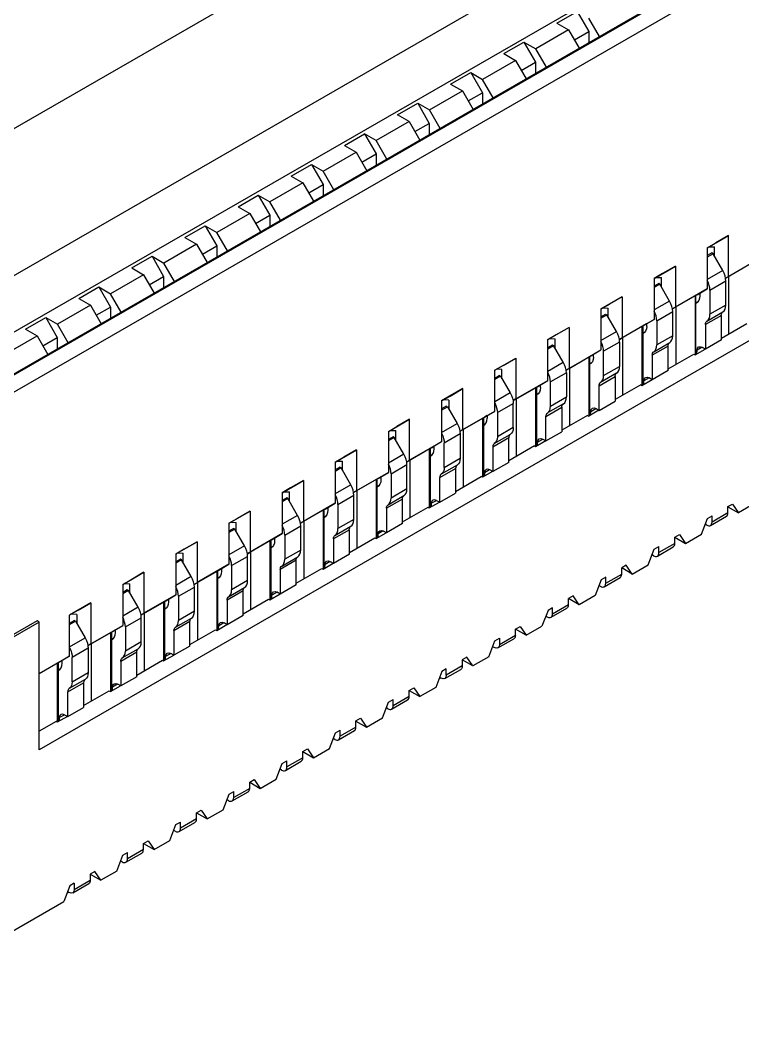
# Model space of a CAD drawing. Header units: millimetres. Extents: x 33 to 453, y 25 to 322.
# Drawn here: x 369.95 to 374.76, y 153.02 to 159.75 of the extents above; entities that cross this region are included whole.
import ezdxf

# ---------------------------------------------------------------- set-up
doc = ezdxf.new("R2010")
doc.units = ezdxf.units.MM
doc.layers.add('可见', color=7, linetype='Continuous')

msp = doc.modelspace()

# ---------------------------------------------------------------- linework, layer by layer
at = {"layer": '可见', "extrusion": (-1e-16, -0.817547, -0.575862)}
for p, q in [((407.9821, 180.9482), (363.0101, 155.0506)), ((387.2339, 168.0229), (363.8586, 154.562)), ((368.9757, 157.1327), (377.9088, 162.2769)), ((378.4018, 162.2754), (369.5347, 157.1692)), ((378.3249, 162.2382), (369.4578, 157.132)), ((369.632, 157.1131), (378.4992, 162.2193)), ((373.5253, 159.7276), (373.6597, 159.8049)), ((373.6597, 159.8049), (373.7369, 159.6712)), ((373.5253, 159.7276), (373.6031, 159.6828)), ((373.8084, 159.6374), (373.7375, 159.7601)), ((373.6031, 159.6828), (373.3839, 159.5565)), ((373.6031, 159.6828), (373.674, 159.56)), ((373.6415, 159.6163), (373.7369, 159.6712)), ((373.7369, 159.6712), (373.7369, 159.5962)), ((373.1718, 159.524), (373.3061, 159.6013)), ((373.3061, 159.6013), (373.3839, 159.5565)), ((373.3061, 159.6013), (373.3833, 159.4676)), ((378.0785, 159.5), (370.0811, 154.8946)), ((373.1718, 159.524), (373.2496, 159.4792)), ((373.4548, 159.4338), (373.3839, 159.5565)), ((373.2496, 159.4792), (373.0304, 159.3529)), ((373.2496, 159.4792), (373.3205, 159.3564)), ((373.2879, 159.4127), (373.3833, 159.4676)), ((373.3833, 159.4676), (373.3833, 159.3926)), ((372.8182, 159.3204), (372.9526, 159.3977)), ((372.9526, 159.3977), (373.0304, 159.3529)), ((372.9526, 159.3977), (373.0298, 159.264)), ((372.8182, 159.3204), (372.896, 159.2756)), ((373.1013, 159.2302), (373.0304, 159.3529)), ((372.6768, 159.1493), (372.896, 159.2756)), ((372.896, 159.2756), (372.9669, 159.1528)), ((372.9344, 159.2091), (373.0298, 159.264)), ((373.0298, 159.264), (373.0298, 159.189)), ((372.4647, 159.1168), (372.599, 159.1941)), ((372.599, 159.1941), (372.6768, 159.1493)), ((372.599, 159.1941), (372.6762, 159.0604)), ((372.5425, 159.072), (372.4647, 159.1168)), ((372.7477, 159.0266), (372.6768, 159.1493)), ((372.5425, 159.072), (372.3233, 158.9457)), ((372.5425, 159.072), (372.6133, 158.9492)), ((372.5808, 159.0055), (372.6762, 159.0604)), ((372.6762, 159.0604), (372.6762, 158.9854)), ((372.1111, 158.9132), (372.2455, 158.9905)), ((372.3233, 158.9457), (372.2455, 158.9905)), ((372.2455, 158.9905), (372.3227, 158.8568)), ((372.1111, 158.9132), (372.1889, 158.8684)), ((372.3941, 158.823), (372.3233, 158.9457)), ((371.9697, 158.7421), (372.1889, 158.8684)), ((372.1889, 158.8684), (372.2598, 158.7456)), ((372.2273, 158.8019), (372.3227, 158.8568)), ((372.3227, 158.8568), (372.3227, 158.7818)), ((371.7576, 158.7096), (371.8919, 158.7869)), ((371.8919, 158.7869), (371.9697, 158.7421)), ((371.8919, 158.7869), (371.9691, 158.6532)), ((371.7576, 158.7096), (371.8354, 158.6648)), ((372.0406, 158.6194), (371.9697, 158.7421)), ((371.8354, 158.6648), (371.6162, 158.5385)), ((371.8354, 158.6648), (371.9062, 158.542)), ((371.8737, 158.5983), (371.9691, 158.6532)), ((371.9691, 158.6532), (371.9691, 158.5782)), ((371.404, 158.506), (371.5384, 158.5833)), ((371.5384, 158.5833), (371.6162, 158.5385)), ((371.5384, 158.5833), (371.6156, 158.4496)), ((371.404, 158.506), (371.4818, 158.4612)), ((371.687, 158.4158), (371.6162, 158.5385)), ((371.4818, 158.4612), (371.2626, 158.3349)), ((371.4818, 158.4612), (371.5527, 158.3384)), ((371.5202, 158.3947), (371.6156, 158.4496)), ((371.6156, 158.4496), (371.6156, 158.3746)), ((371.0505, 158.3024), (371.1848, 158.3797)), ((371.1848, 158.3797), (371.2626, 158.3349)), ((371.1848, 158.3797), (371.262, 158.246)), ((371.0505, 158.3024), (371.1283, 158.2576)), ((371.3335, 158.2122), (371.2626, 158.3349)), ((374.5252, 158.2328), (374.6666, 158.3143)), ((374.6666, 158.3143), (374.5818, 158.265)), ((374.6666, 158.042), (374.6666, 158.3143)), ((371.1283, 158.2576), (370.909, 158.1313)), ((371.1283, 158.2576), (371.1991, 158.1348)), ((371.1666, 158.1911), (371.262, 158.246)), ((371.262, 158.246), (371.262, 158.171)), ((374.5252, 158.2325), (374.5818, 158.265)), ((374.5252, 158.2328), (374.5252, 157.9606)), ((374.5377, 158.2397), (374.5737, 158.2384)), ((374.5737, 158.1769), (374.5737, 158.2384)), ((370.6969, 158.0988), (370.8313, 158.1761)), ((370.8313, 158.1761), (370.909, 158.1313)), ((370.8313, 158.1761), (370.9085, 158.0424)), ((374.556, 158.1983), (374.5252, 158.1806)), ((374.564, 158.1937), (374.5252, 158.1714)), ((374.564, 158.1937), (374.556, 158.1983)), ((374.6283, 158.0823), (374.564, 158.1937)), ((374.8788, 158.1642), (374.6666, 158.042)), ((370.6969, 158.0988), (370.7747, 158.054)), ((370.9799, 158.0086), (370.909, 158.1313)), ((374.1717, 158.0292), (374.3131, 158.1107)), ((374.3131, 158.1107), (374.2282, 158.0614)), ((374.3131, 158.1107), (374.3131, 157.8384)), ((374.8293, 158.1342), (374.6476, 158.0296)), ((370.7747, 158.054), (370.5555, 157.9277)), ((370.7747, 158.054), (370.8456, 157.9312)), ((370.8131, 157.9875), (370.9085, 158.0424)), ((370.9085, 158.0424), (370.9085, 157.9674)), ((374.2282, 158.0614), (374.1717, 158.0289)), ((374.1717, 158.0292), (374.1717, 157.757)), ((374.1842, 158.0361), (374.2201, 158.0348)), ((374.2201, 157.9733), (374.2201, 158.0348)), ((374.6283, 158.0823), (374.5252, 158.0229)), ((374.6475, 158.0307), (374.6666, 158.042)), ((374.669, 157.66), (374.669, 158.0419)), ((370.3434, 157.8952), (370.4777, 157.9725)), ((370.4777, 157.9725), (370.5555, 157.9277)), ((370.4777, 157.9725), (370.5549, 157.8388)), ((374.2025, 157.9947), (374.1717, 157.977)), ((374.2104, 157.9901), (374.1717, 157.9678)), ((374.2104, 157.9901), (374.2025, 157.9947)), ((374.2748, 157.8787), (374.2104, 157.9901)), ((374.5252, 157.9606), (374.3131, 157.8384)), ((374.458, 157.9208), (374.5252, 157.9606)), ((374.543, 157.9515), (374.649, 158.0126)), ((374.543, 157.9515), (374.543, 157.7905)), ((374.649, 157.8516), (374.649, 158.0126)), ((370.3434, 157.8952), (370.4211, 157.8504)), ((370.6264, 157.805), (370.5555, 157.9277)), ((373.9595, 157.9071), (373.8181, 157.8256)), ((373.9595, 157.9071), (373.8747, 157.8578)), ((373.9595, 157.9071), (373.9595, 157.6348)), ((374.4757, 157.9306), (374.2941, 157.826)), ((374.444, 157.9123), (374.444, 157.521)), ((374.4498, 157.5244), (374.4498, 157.9157)), ((374.458, 157.9208), (374.4757, 157.931)), ((374.4757, 157.931), (374.4757, 157.9138)), ((370.4211, 157.8504), (370.2019, 157.7241)), ((370.4211, 157.8504), (370.492, 157.7276)), ((370.4595, 157.7839), (370.5549, 157.8388)), ((370.5549, 157.8388), (370.5549, 157.7638)), ((373.8181, 157.8253), (373.8747, 157.8578)), ((373.8181, 157.8256), (373.8181, 157.5534)), ((373.8306, 157.8325), (373.8666, 157.8312)), ((373.8666, 157.7697), (373.8666, 157.8312)), ((374.2748, 157.8787), (374.1717, 157.8193)), ((374.2939, 157.8271), (374.3131, 157.8384)), ((374.3155, 157.8383), (374.3155, 157.4564)), ((374.4499, 157.8655), (374.4594, 157.871)), ((374.4499, 157.5244), (374.4499, 157.8655)), ((374.649, 157.8516), (374.543, 157.7905)), ((369.9898, 157.6916), (370.1242, 157.7689)), ((370.1242, 157.7689), (370.2019, 157.7241)), ((370.1242, 157.7689), (370.2013, 157.6353)), ((373.8181, 157.7734), (373.8489, 157.7911)), ((373.8181, 157.7642), (373.8569, 157.7865)), ((373.8489, 157.7911), (373.8569, 157.7865)), ((373.9212, 157.6751), (373.8569, 157.7865)), ((374.1717, 157.757), (373.9595, 157.6348)), ((374.1045, 157.7172), (374.1717, 157.757)), ((374.1894, 157.7479), (374.2955, 157.809)), ((374.1894, 157.7479), (374.1894, 157.5869)), ((374.2955, 157.648), (374.2955, 157.809)), ((374.619, 157.7833), (374.5129, 157.7223)), ((374.5229, 157.745), (374.629, 157.8061)), ((374.619, 157.62), (374.619, 157.7833)), ((369.9898, 157.6916), (370.0676, 157.6468)), ((370.2728, 157.6014), (370.2019, 157.7241)), ((373.606, 157.7035), (373.4646, 157.6221)), ((373.606, 157.7035), (373.5211, 157.6542)), ((373.606, 157.7035), (373.606, 157.4312)), ((374.1222, 157.727), (373.9405, 157.6224)), ((374.0904, 157.7087), (374.0904, 157.3174)), ((374.0963, 157.7121), (374.0963, 157.3208)), ((374.1045, 157.7172), (374.1222, 157.7274)), ((374.1222, 157.7274), (374.1222, 157.7102)), ((374.5129, 157.7223), (374.5129, 157.5589)), ((374.619, 157.6312), (374.7894, 157.7293)), ((369.8484, 157.5205), (370.0676, 157.6468)), ((370.0676, 157.6468), (370.1385, 157.524)), ((370.106, 157.5803), (370.2013, 157.6353)), ((370.2013, 157.6353), (370.2013, 157.5602)), ((373.5211, 157.6542), (373.4646, 157.6217)), ((373.4646, 157.3498), (373.4646, 157.6221)), ((373.4771, 157.6289), (373.513, 157.6276)), ((373.513, 157.5661), (373.513, 157.6276)), ((373.8181, 157.6157), (373.9212, 157.6751)), ((373.9404, 157.6235), (373.9595, 157.6348)), ((373.9619, 157.6347), (373.9619, 157.2528)), ((374.0964, 157.6619), (374.1059, 157.6674)), ((374.0964, 157.3208), (374.0964, 157.6619)), ((374.2955, 157.648), (374.1894, 157.5869)), ((374.619, 157.62), (374.5129, 157.5589)), ((373.4646, 157.5698), (373.4954, 157.5875)), ((373.4646, 157.5606), (373.5033, 157.5829)), ((373.4954, 157.5875), (373.5033, 157.5829)), ((373.5677, 157.4715), (373.5033, 157.5829)), ((373.606, 157.4312), (373.8181, 157.5534)), ((373.7509, 157.5136), (373.8181, 157.5534)), ((373.9419, 157.6054), (373.8359, 157.5443)), ((373.9419, 157.6054), (373.9419, 157.4444)), ((374.2654, 157.5797), (374.1593, 157.5187)), ((374.1694, 157.5414), (374.2754, 157.6025)), ((374.2654, 157.4164), (374.2654, 157.5797)), ((374.444, 157.521), (374.5114, 157.5598)), ((374.4566, 157.5283), (374.4573, 157.5515)), ((374.4916, 157.5712), (374.4573, 157.5515)), ((374.5129, 157.5589), (374.4927, 157.5706)), ((373.111, 157.4185), (373.2524, 157.4999)), ((373.1676, 157.4506), (373.2524, 157.4999)), ((373.2524, 157.4999), (373.2524, 157.2276)), ((373.7686, 157.5234), (373.587, 157.4188)), ((373.7369, 157.5051), (373.7369, 157.1138)), ((373.7427, 157.5085), (373.7427, 157.1172)), ((373.7686, 157.5238), (373.7509, 157.5136)), ((373.7686, 157.5066), (373.7686, 157.5238)), ((373.8359, 157.3833), (373.8359, 157.5443)), ((374.1593, 157.5187), (374.1593, 157.3553)), ((374.2654, 157.4276), (374.4358, 157.5257)), ((374.4358, 157.5257), (374.444, 157.521)), ((373.1676, 157.4506), (373.111, 157.4181)), ((373.111, 157.1462), (373.111, 157.4185)), ((373.1595, 157.424), (373.1235, 157.4253)), ((373.1595, 157.3625), (373.1595, 157.424)), ((373.4646, 157.4121), (373.5677, 157.4715)), ((373.5868, 157.4199), (373.606, 157.4312)), ((373.6084, 157.4311), (373.6084, 157.0492)), ((373.7523, 157.4638), (373.7428, 157.4583)), ((373.7428, 157.4583), (373.7428, 157.1172)), ((373.8359, 157.3833), (373.9419, 157.4444)), ((374.2654, 157.4164), (374.1593, 157.3553)), ((373.111, 157.3662), (373.1418, 157.3839)), ((373.1498, 157.3793), (373.111, 157.357)), ((373.1498, 157.3793), (373.1418, 157.3839)), ((373.1498, 157.3793), (373.2141, 157.2679)), ((373.2524, 157.2276), (373.4646, 157.3498)), ((373.3974, 157.31), (373.4646, 157.3498)), ((373.5884, 157.4018), (373.4823, 157.3407)), ((373.5884, 157.4018), (373.5884, 157.2408)), ((373.8058, 157.3151), (373.9118, 157.3761)), ((373.9219, 157.3989), (373.8158, 157.3378)), ((373.9118, 157.3761), (373.9118, 157.2128)), ((374.0904, 157.3174), (374.1578, 157.3562)), ((374.1031, 157.3247), (374.1038, 157.3479)), ((374.138, 157.3676), (374.1038, 157.3479)), ((374.1593, 157.3553), (374.1391, 157.367)), ((372.8989, 157.2963), (372.7574, 157.2149)), ((372.814, 157.2471), (372.8989, 157.2963)), ((372.8989, 157.0241), (372.8989, 157.2963)), ((373.4151, 157.3198), (373.2334, 157.2152)), ((373.3833, 157.3015), (373.3833, 156.9102)), ((373.3892, 157.3049), (373.3892, 156.9136)), ((373.4151, 157.3202), (373.3974, 157.31)), ((373.4151, 157.303), (373.4151, 157.3202)), ((373.4823, 157.1797), (373.4823, 157.3407)), ((373.8058, 157.1517), (373.8058, 157.3151)), ((374.0823, 157.3221), (373.9118, 157.224)), ((374.0823, 157.3221), (374.0904, 157.3174)), ((372.7574, 157.2145), (372.814, 157.2471)), ((372.7574, 157.2149), (372.7574, 156.9426)), ((372.8059, 157.2204), (372.77, 157.2217)), ((372.8059, 157.2204), (372.8059, 157.1589)), ((373.2141, 157.2679), (373.111, 157.2085)), ((373.2524, 157.2276), (373.2332, 157.2163)), ((373.2548, 157.2275), (373.2548, 156.8456)), ((373.3988, 157.2602), (373.3893, 157.2547)), ((373.3893, 157.2547), (373.3893, 156.9136)), ((373.4823, 157.1797), (373.5884, 157.2408)), ((373.8058, 157.1517), (373.9118, 157.2128)), ((372.7882, 157.1803), (372.7574, 157.1626)), ((372.7574, 157.1534), (372.7962, 157.1757)), ((372.7962, 157.1757), (372.7882, 157.1803)), ((372.7962, 157.1757), (372.8606, 157.0643)), ((372.8989, 157.0241), (373.111, 157.1462)), ((373.0438, 157.1064), (373.111, 157.1462)), ((373.1288, 157.1371), (373.2348, 157.1982)), ((373.2348, 157.0372), (373.2348, 157.1982)), ((373.4522, 157.1115), (373.5583, 157.1725)), ((373.5683, 157.1953), (373.4623, 157.1342)), ((373.5583, 157.1725), (373.5583, 157.0092)), ((373.8043, 157.1526), (373.7369, 157.1138)), ((373.7495, 157.1211), (373.7502, 157.1443)), ((373.7502, 157.1443), (373.7845, 157.164)), ((373.7856, 157.1634), (373.8058, 157.1517)), ((372.4039, 157.0113), (372.5453, 157.0927)), ((372.5453, 157.0927), (372.4605, 157.0435)), ((372.5453, 156.8205), (372.5453, 157.0927)), ((373.0615, 157.1162), (372.8799, 157.0116)), ((373.0298, 157.0979), (373.0298, 156.7066)), ((373.0356, 157.1013), (373.0356, 156.71)), ((373.0615, 157.1166), (373.0438, 157.1064)), ((373.0615, 157.1166), (373.0615, 157.0994)), ((373.1288, 157.1371), (373.1288, 156.9761)), ((373.4522, 156.9481), (373.4522, 157.1115)), ((373.7287, 157.1185), (373.5583, 157.0204)), ((373.7287, 157.1185), (373.7369, 157.1138)), ((372.4039, 157.0109), (372.4605, 157.0435)), ((372.4039, 157.0113), (372.4039, 156.739)), ((372.4164, 157.0181), (372.4524, 157.0168)), ((372.4524, 156.9554), (372.4524, 157.0168)), ((372.7574, 157.0049), (372.8606, 157.0643)), ((372.8797, 157.0127), (372.8989, 157.0241)), ((372.9013, 157.0239), (372.9013, 156.642)), ((373.0357, 157.0511), (373.0452, 157.0566)), ((373.0357, 156.71), (373.0357, 157.0511)), ((373.2348, 157.0372), (373.1288, 156.9761)), ((373.4522, 156.9481), (373.5583, 157.0092)), ((372.4347, 156.9767), (372.4039, 156.959)), ((372.4427, 156.9721), (372.4039, 156.9498)), ((372.4427, 156.9721), (372.4347, 156.9767)), ((372.507, 156.8607), (372.4427, 156.9721)), ((372.7574, 156.9426), (372.5453, 156.8205)), ((372.7574, 156.9426), (372.6903, 156.9028)), ((372.8813, 156.9946), (372.7752, 156.9335)), ((372.8813, 156.9946), (372.8813, 156.8336)), ((373.2047, 156.9689), (373.0987, 156.9079)), ((373.1087, 156.9306), (373.2148, 156.9917)), ((373.2047, 156.8056), (373.2047, 156.9689)), ((373.4507, 156.949), (373.3833, 156.9102)), ((373.396, 156.9175), (373.3967, 156.9407)), ((373.3967, 156.9407), (373.4309, 156.9604)), ((373.432, 156.9598), (373.4522, 156.9481)), ((372.0503, 156.8077), (372.1918, 156.8891)), ((372.1918, 156.8891), (372.1069, 156.8399)), ((372.1918, 156.8891), (372.1918, 156.6169)), ((372.7079, 156.9126), (372.5263, 156.808)), ((372.6762, 156.8943), (372.6762, 156.503)), ((372.6821, 156.8977), (372.6821, 156.5064)), ((372.6903, 156.9028), (372.7079, 156.913)), ((372.7079, 156.8958), (372.7079, 156.913)), ((372.7752, 156.7725), (372.7752, 156.9335)), ((373.0987, 156.9079), (373.0987, 156.7445)), ((373.3751, 156.9149), (373.2047, 156.8168)), ((373.3751, 156.9149), (373.3833, 156.9102)), ((372.1069, 156.8399), (372.0503, 156.8073)), ((372.0503, 156.8077), (372.0503, 156.5354)), ((372.0629, 156.8145), (372.0988, 156.8132)), ((372.0988, 156.7518), (372.0988, 156.8132)), ((372.507, 156.8607), (372.4039, 156.8013)), ((372.5261, 156.8091), (372.5453, 156.8205)), ((372.5477, 156.4384), (372.5477, 156.8203)), ((372.6917, 156.853), (372.6822, 156.8475)), ((372.6822, 156.8475), (372.6822, 156.5064)), ((372.7752, 156.7725), (372.8813, 156.8336)), ((373.2047, 156.8056), (373.0987, 156.7445)), ((372.0811, 156.7731), (372.0503, 156.7554)), ((372.0891, 156.7685), (372.0503, 156.7462)), ((372.0891, 156.7685), (372.0811, 156.7731)), ((372.1535, 156.6571), (372.0891, 156.7685)), ((372.4039, 156.739), (372.1918, 156.6169)), ((372.3367, 156.6992), (372.4039, 156.739)), ((372.4217, 156.7299), (372.5277, 156.791)), ((372.5277, 156.63), (372.5277, 156.791)), ((372.7451, 156.7043), (372.8512, 156.7653)), ((372.8612, 156.7881), (372.7552, 156.727)), ((372.8512, 156.7653), (372.8512, 156.602)), ((373.0972, 156.7454), (373.0298, 156.7066)), ((373.0774, 156.7568), (373.0431, 156.7371)), ((373.0987, 156.7445), (373.0784, 156.7562)), ((371.6968, 156.6041), (371.8382, 156.6855)), ((371.8382, 156.6855), (371.7534, 156.6363)), ((371.8382, 156.6855), (371.8382, 156.4133)), ((372.3544, 156.709), (372.1728, 156.6044)), ((372.3227, 156.6907), (372.3227, 156.2994)), ((372.3285, 156.3028), (372.3285, 156.6941)), ((372.3367, 156.6992), (372.3544, 156.7094)), ((372.3544, 156.7094), (372.3544, 156.6922)), ((372.4217, 156.7299), (372.4217, 156.5689)), ((372.7451, 156.5409), (372.7451, 156.7043)), ((372.8512, 156.6132), (373.0216, 156.7113)), ((373.0298, 156.7066), (373.0216, 156.7113)), ((373.0431, 156.7371), (373.0424, 156.7139)), ((371.7534, 156.6363), (371.6968, 156.6037)), ((371.6968, 156.6041), (371.6968, 156.3318)), ((371.7093, 156.6109), (371.7453, 156.6096)), ((371.7453, 156.5482), (371.7453, 156.6096)), ((372.1535, 156.6571), (372.0503, 156.5977)), ((372.1726, 156.6055), (372.1918, 156.6169)), ((372.1942, 156.6167), (372.1942, 156.2348)), ((372.3286, 156.6439), (372.3381, 156.6494)), ((372.3286, 156.3028), (372.3286, 156.6439)), ((372.5277, 156.63), (372.4217, 156.5689)), ((371.7276, 156.5695), (371.6968, 156.5518)), ((371.7356, 156.5649), (371.6968, 156.5426)), ((371.7356, 156.5649), (371.7276, 156.5695)), ((371.7999, 156.4535), (371.7356, 156.5649)), ((372.0681, 156.5263), (372.1742, 156.5874)), ((372.1742, 156.4264), (372.1742, 156.5874)), ((372.4976, 156.5617), (372.3916, 156.5007)), ((372.4016, 156.5234), (372.5077, 156.5845)), ((372.4976, 156.3984), (372.4976, 156.5617)), ((372.6762, 156.503), (372.7436, 156.5418)), ((372.6896, 156.5335), (372.7238, 156.5532)), ((372.7249, 156.5526), (372.7451, 156.5409)), ((372.7451, 156.5409), (372.8512, 156.602)), ((371.3432, 156.4005), (371.4847, 156.4819)), ((371.4847, 156.4819), (371.3998, 156.4327)), ((371.4847, 156.4819), (371.4847, 156.2097)), ((372.0008, 156.5054), (371.8192, 156.4008)), ((372.0503, 156.5354), (371.8382, 156.4133)), ((371.9691, 156.4871), (371.9691, 156.0958)), ((371.975, 156.4905), (371.975, 156.0992)), ((371.9832, 156.4956), (372.0503, 156.5354)), ((371.9832, 156.4956), (372.0008, 156.5058)), ((372.0008, 156.5058), (372.0008, 156.4886)), ((372.0681, 156.5263), (372.0681, 156.3653)), ((372.3916, 156.5007), (372.3916, 156.3373)), ((372.4976, 156.4096), (372.668, 156.5077)), ((372.668, 156.5077), (372.6762, 156.503)), ((372.6896, 156.5335), (372.6888, 156.5103)), ((374.6632, 156.4704), (374.5571, 156.4093)), ((374.6632, 156.5113), (374.6938, 156.5289)), ((374.6632, 156.4704), (374.6632, 156.5113)), ((374.6632, 156.511), (374.7339, 156.4702)), ((374.6938, 156.5289), (374.7339, 156.4702)), ((374.84, 156.5313), (374.7339, 156.4702)), ((371.3998, 156.4327), (371.3432, 156.4001)), ((371.3557, 156.4073), (371.3917, 156.406)), ((371.3917, 156.3446), (371.3917, 156.406)), ((371.7999, 156.4535), (371.6968, 156.3941)), ((371.819, 156.4019), (371.8382, 156.4133)), ((371.8406, 156.4131), (371.8406, 156.0312)), ((371.9751, 156.4403), (371.9845, 156.4458)), ((371.9751, 156.0992), (371.9751, 156.4403)), ((372.1742, 156.4264), (372.0681, 156.3653)), ((374.4864, 156.3277), (374.5265, 156.4325)), ((374.5265, 156.4325), (374.5571, 156.4502)), ((374.5467, 156.3863), (374.6528, 156.4474)), ((374.5571, 156.4093), (374.5571, 156.4502)), ((371.3432, 156.4005), (371.3432, 156.1282)), ((371.374, 156.3659), (371.3432, 156.3482)), ((371.382, 156.3613), (371.3432, 156.339)), ((371.382, 156.3613), (371.374, 156.3659)), ((371.4464, 156.2499), (371.382, 156.3613)), ((371.7146, 156.3227), (371.8206, 156.3838)), ((371.8206, 156.2228), (371.8206, 156.3838)), ((372.1441, 156.3581), (372.038, 156.2971)), ((372.048, 156.3198), (372.1541, 156.3809)), ((372.1441, 156.1948), (372.1441, 156.3581)), ((372.3227, 156.2994), (372.39, 156.3382)), ((372.3702, 156.3496), (372.336, 156.3299)), ((372.3916, 156.3373), (372.3713, 156.349)), ((372.4976, 156.3984), (372.3916, 156.3373)), ((374.5218, 156.3888), (374.5119, 156.3945)), ((370.9897, 156.1969), (371.1311, 156.2783)), ((371.1311, 156.2783), (371.0462, 156.2291)), ((371.1311, 156.2783), (371.1311, 156.0061)), ((371.6473, 156.3018), (371.4657, 156.1972)), ((371.6968, 156.3318), (371.4847, 156.2097)), ((371.6156, 156.2835), (371.6156, 155.8922)), ((371.6214, 156.2869), (371.6214, 155.8956)), ((371.6296, 156.292), (371.6968, 156.3318)), ((371.6296, 156.292), (371.6473, 156.3022)), ((371.6473, 156.3022), (371.6473, 156.285)), ((371.7146, 156.3227), (371.7146, 156.1617)), ((372.038, 156.2971), (372.038, 156.1337)), ((372.1441, 156.206), (372.3145, 156.3041)), ((372.3145, 156.3041), (372.3227, 156.2994)), ((372.3353, 156.3067), (372.336, 156.3299)), ((374.3096, 156.2668), (374.2036, 156.2057)), ((374.3096, 156.3077), (374.3403, 156.3253)), ((374.3096, 156.2668), (374.3096, 156.3077)), ((374.3096, 156.3074), (374.3803, 156.2666)), ((374.3403, 156.3253), (374.3803, 156.2666)), ((374.3803, 156.2666), (374.4864, 156.3277)), ((371.0462, 156.2291), (370.9897, 156.1965)), ((371.0022, 156.2037), (371.0382, 156.2024)), ((371.0382, 156.141), (371.0382, 156.2024)), ((371.4464, 156.2499), (371.3432, 156.1905)), ((371.4655, 156.1983), (371.4847, 156.2097)), ((371.4871, 156.2095), (371.4871, 155.8276)), ((371.6215, 156.2368), (371.631, 156.2422)), ((371.6215, 155.8956), (371.6215, 156.2368)), ((371.8206, 156.2228), (371.7146, 156.1617)), ((374.1329, 156.1241), (374.1729, 156.229)), ((374.1729, 156.229), (374.2036, 156.2466)), ((374.1932, 156.1827), (374.2992, 156.2438)), ((374.2036, 156.2057), (374.2036, 156.2466)), ((370.9897, 156.1969), (370.9897, 155.9246)), ((371.0205, 156.1623), (370.9897, 156.1446)), ((371.0285, 156.1577), (370.9897, 156.1354)), ((371.0285, 156.1577), (371.0205, 156.1623)), ((371.0928, 156.0463), (371.0285, 156.1577)), ((371.361, 156.1191), (371.4671, 156.1802)), ((371.4671, 156.0192), (371.4671, 156.1802)), ((371.7905, 156.1546), (371.6845, 156.0935)), ((371.6945, 156.1162), (371.8006, 156.1773)), ((371.7905, 155.9912), (371.7905, 156.1546)), ((371.9691, 156.0958), (372.0365, 156.1346)), ((372.0167, 156.146), (371.9825, 156.1263)), ((372.038, 156.1337), (372.0178, 156.1454)), ((372.1441, 156.1948), (372.038, 156.1337)), ((374.1682, 156.1852), (374.1584, 156.1909)), ((370.6361, 155.9933), (370.7775, 156.0747)), ((370.7775, 156.0747), (370.6927, 156.0255)), ((370.7775, 156.0747), (370.7775, 155.8025)), ((371.2937, 156.0982), (371.1121, 155.9936)), ((371.3432, 156.1282), (371.1311, 156.0061)), ((371.262, 156.0799), (371.262, 155.6886)), ((371.2679, 156.0833), (371.2679, 155.692)), ((371.2761, 156.0884), (371.3432, 156.1282)), ((371.2761, 156.0884), (371.2937, 156.0986)), ((371.2937, 156.0986), (371.2937, 156.0814)), ((371.361, 156.1191), (371.361, 155.9581)), ((371.6845, 156.0935), (371.6845, 155.9301)), ((371.7905, 156.0024), (371.9609, 156.1005)), ((371.9609, 156.1005), (371.9691, 156.0958)), ((371.9817, 156.1031), (371.9825, 156.1263)), ((373.9867, 156.1217), (373.9561, 156.1041)), ((373.9561, 156.0632), (373.9561, 156.1041)), ((374.0268, 156.063), (373.9561, 156.1038)), ((374.0268, 156.063), (373.9867, 156.1217)), ((374.0268, 156.063), (374.1329, 156.1241)), ((370.6927, 156.0255), (370.6361, 155.9929)), ((370.6486, 156.0001), (370.6846, 155.9988)), ((370.6846, 155.9374), (370.6846, 155.9988)), ((371.0928, 156.0463), (370.9897, 155.9869)), ((371.1119, 155.9947), (371.1311, 156.0061)), ((371.1335, 156.0059), (371.1335, 155.624)), ((371.268, 156.0332), (371.2774, 156.0386)), ((371.268, 155.692), (371.268, 156.0332)), ((371.4671, 156.0192), (371.361, 155.9581)), ((373.8194, 156.0254), (373.7793, 155.9205)), ((373.85, 156.043), (373.8194, 156.0254)), ((373.8396, 155.9792), (373.9457, 156.0402)), ((373.85, 156.0021), (373.9561, 156.0632)), ((373.85, 156.0021), (373.85, 156.043)), ((370.6361, 155.9933), (370.6361, 155.721)), ((370.6669, 155.9587), (370.6361, 155.941)), ((370.6749, 155.9541), (370.6361, 155.9318)), ((370.6749, 155.9541), (370.6669, 155.9587)), ((370.7392, 155.8427), (370.6749, 155.9541)), ((371.0074, 155.9155), (371.1135, 155.9766)), ((371.1135, 155.8156), (371.1135, 155.9766)), ((371.437, 155.951), (371.3309, 155.8899)), ((371.3409, 155.9126), (371.447, 155.9737)), ((371.437, 155.7876), (371.437, 155.951)), ((371.6156, 155.8922), (371.6829, 155.931)), ((371.6631, 155.9424), (371.6289, 155.9227)), ((371.6845, 155.9301), (371.6642, 155.9418)), ((371.7905, 155.9912), (371.6845, 155.9301)), ((373.8048, 155.9873), (373.8147, 155.9816)), ((370.424, 155.8711), (370.2826, 155.7897)), ((370.3391, 155.8219), (370.424, 155.8711)), ((370.424, 155.8711), (370.424, 155.5989)), ((370.9402, 155.8946), (370.7586, 155.79)), ((370.9897, 155.9246), (370.7775, 155.8025)), ((370.9085, 155.8763), (370.9085, 155.485)), ((370.9143, 155.8797), (370.9143, 155.4884)), ((370.9225, 155.8848), (370.9897, 155.9246)), ((370.9225, 155.8848), (370.9402, 155.895)), ((370.9402, 155.895), (370.9402, 155.8778)), ((371.0074, 155.9155), (371.0074, 155.7545)), ((371.3309, 155.8899), (371.3309, 155.7265)), ((371.437, 155.7988), (371.6074, 155.8969)), ((371.6074, 155.8969), (371.6156, 155.8922)), ((371.6282, 155.8995), (371.6289, 155.9227)), ((373.6332, 155.9181), (373.6025, 155.9005)), ((373.6025, 155.8596), (373.6025, 155.9005)), ((373.6732, 155.8594), (373.6025, 155.9002)), ((373.6732, 155.8594), (373.6332, 155.9181)), ((373.7793, 155.9205), (373.6732, 155.8594)), ((370.3391, 155.8219), (370.2826, 155.7893)), ((370.3311, 155.7952), (370.2951, 155.7965)), ((370.7392, 155.8427), (370.6361, 155.7833)), ((370.7584, 155.7911), (370.7775, 155.8025)), ((370.78, 155.8023), (370.78, 155.4204)), ((370.9144, 155.8296), (370.9239, 155.835)), ((370.9144, 155.4884), (370.9144, 155.8296)), ((371.1135, 155.8156), (371.0074, 155.7545)), ((373.4658, 155.8218), (373.4258, 155.7169)), ((373.4965, 155.8394), (373.4658, 155.8218)), ((373.4861, 155.7756), (373.5921, 155.8366)), ((373.4965, 155.7985), (373.6025, 155.8596)), ((373.4965, 155.7985), (373.4965, 155.8394)), ((370.0669, 155.7525), (369.8205, 155.6106)), ((370.0811, 155.7443), (369.8347, 155.6024)), ((370.0811, 155.7443), (370.0669, 155.7525)), ((370.0811, 154.8946), (370.0811, 155.7443)), ((370.2826, 155.5174), (370.2826, 155.7897)), ((370.2826, 155.7374), (370.3134, 155.7552)), ((370.2826, 155.7282), (370.3214, 155.7506)), ((370.3214, 155.7506), (370.3134, 155.7552)), ((370.3214, 155.7506), (370.3857, 155.6391)), ((370.3311, 155.7952), (370.3311, 155.7338)), ((370.6539, 155.7119), (370.76, 155.773)), ((370.76, 155.612), (370.76, 155.773)), ((371.0834, 155.7474), (370.9774, 155.6863)), ((370.9874, 155.709), (371.0935, 155.7701)), ((371.0834, 155.584), (371.0834, 155.7474)), ((371.3096, 155.7388), (371.2753, 155.7191)), ((371.3309, 155.7265), (371.3107, 155.7382)), ((371.437, 155.7876), (371.3309, 155.7265)), ((373.4513, 155.7837), (373.4611, 155.778)), ((370.5866, 155.691), (370.405, 155.5864)), ((370.424, 155.5989), (370.6361, 155.721)), ((370.5549, 155.6727), (370.5549, 155.2814)), ((370.5607, 155.6761), (370.5607, 155.2848)), ((370.5689, 155.6812), (370.6361, 155.721)), ((370.5689, 155.6812), (370.5866, 155.6914)), ((370.5866, 155.6914), (370.5866, 155.6742)), ((370.6539, 155.7119), (370.6539, 155.5509)), ((370.9774, 155.6863), (370.9774, 155.5229)), ((371.0834, 155.5952), (371.2538, 155.6933)), ((371.2538, 155.6933), (371.262, 155.6886)), ((371.262, 155.6886), (371.3294, 155.7274)), ((371.2746, 155.6959), (371.2753, 155.7191)), ((373.249, 155.6969), (373.2796, 155.7145)), ((373.249, 155.656), (373.249, 155.6969)), ((373.3197, 155.6558), (373.249, 155.6966)), ((373.2796, 155.7145), (373.3197, 155.6558)), ((373.3197, 155.6558), (373.4258, 155.7169)), ((370.2826, 155.5797), (370.3857, 155.6391)), ((370.424, 155.5989), (370.4048, 155.5875)), ((370.4264, 155.5987), (370.4264, 155.2168)), ((370.5609, 155.626), (370.5703, 155.6314)), ((370.5609, 155.2848), (370.5609, 155.626)), ((370.76, 155.612), (370.6539, 155.5509)), ((373.0722, 155.5133), (373.1123, 155.6182)), ((373.1123, 155.6182), (373.1429, 155.6358)), ((373.1325, 155.572), (373.2386, 155.633)), ((373.1429, 155.5949), (373.249, 155.656)), ((373.1429, 155.6358), (373.1429, 155.5949)), ((370.4064, 155.5694), (370.3003, 155.5083)), ((370.4064, 155.5694), (370.4064, 155.4084)), ((370.7299, 155.5438), (370.6238, 155.4827)), ((370.6338, 155.5054), (370.7399, 155.5665)), ((370.7299, 155.3804), (370.7299, 155.5438)), ((370.956, 155.5352), (370.9218, 155.5155)), ((370.9774, 155.5229), (370.9571, 155.5346)), ((371.0834, 155.584), (370.9774, 155.5229)), ((373.1076, 155.5744), (373.0977, 155.5801)), ((370.0811, 155.4014), (370.2826, 155.5174)), ((370.2331, 155.4874), (370.0811, 155.3999)), ((370.2013, 155.4691), (370.2013, 155.0778)), ((370.2072, 155.4725), (370.2072, 155.0812)), ((370.2826, 155.5174), (370.2154, 155.4776)), ((370.2331, 155.4878), (370.2154, 155.4776)), ((370.2331, 155.4706), (370.2331, 155.4878)), ((370.3003, 155.3473), (370.3003, 155.5083)), ((370.6238, 155.4827), (370.6238, 155.3193)), ((370.7299, 155.3916), (370.9003, 155.4897)), ((370.9003, 155.4897), (370.9085, 155.485)), ((370.9085, 155.485), (370.9758, 155.5238)), ((370.9211, 155.4923), (370.9218, 155.5155)), ((372.9261, 155.5109), (372.8954, 155.4933)), ((372.8954, 155.4933), (372.8954, 155.4524)), ((372.9661, 155.4522), (372.8954, 155.493)), ((372.9661, 155.4522), (372.9261, 155.5109)), ((373.0722, 155.5133), (372.9661, 155.4522)), ((370.2168, 155.4278), (370.2073, 155.4224)), ((370.2073, 155.4224), (370.2073, 155.0813)), ((370.3003, 155.3473), (370.4064, 155.4084)), ((372.7587, 155.4146), (372.7186, 155.3097)), ((372.7894, 155.4322), (372.7587, 155.4146)), ((372.779, 155.3684), (372.885, 155.4294)), ((372.8954, 155.4524), (372.7894, 155.3913)), ((372.7894, 155.3913), (372.7894, 155.4322)), ((370.2702, 155.2791), (370.3763, 155.3402)), ((370.3863, 155.3629), (370.2803, 155.3018)), ((370.3763, 155.3402), (370.3763, 155.1768)), ((370.6025, 155.3316), (370.5682, 155.3119)), ((370.6238, 155.3193), (370.6036, 155.331)), ((370.7299, 155.3804), (370.6238, 155.3193)), ((372.7442, 155.3765), (372.754, 155.3708)), ((370.2702, 155.1157), (370.2702, 155.2791)), ((370.3763, 155.188), (370.5467, 155.2861)), ((370.5467, 155.2861), (370.5549, 155.2814)), ((370.5549, 155.2814), (370.6223, 155.3202)), ((370.5675, 155.2887), (370.5682, 155.3119)), ((372.5419, 155.2897), (372.5725, 155.3073)), ((372.5419, 155.2488), (372.5419, 155.2897)), ((372.5419, 155.2894), (372.6126, 155.2487)), ((372.5725, 155.3073), (372.6126, 155.2487)), ((372.7186, 155.3097), (372.6126, 155.2487)), ((372.3651, 155.1061), (372.4052, 155.211)), ((372.4052, 155.211), (372.4358, 155.2286)), ((372.4254, 155.1648), (372.5315, 155.2258)), ((372.5419, 155.2488), (372.4358, 155.1877)), ((372.4358, 155.1877), (372.4358, 155.2286)), ((370.2147, 155.1083), (370.2489, 155.128)), ((370.25, 155.1274), (370.2702, 155.1157)), ((370.2702, 155.1157), (370.3763, 155.1768)), ((372.4004, 155.1672), (372.3906, 155.1729)), ((370.1932, 155.0825), (370.0811, 155.018)), ((370.2013, 155.0778), (370.1932, 155.0825)), ((370.2687, 155.1166), (370.2013, 155.0778)), ((370.2147, 155.1083), (370.214, 155.0851)), ((372.1883, 155.0861), (372.219, 155.1037)), ((372.1883, 155.0452), (372.1883, 155.0861)), ((372.1883, 155.0858), (372.259, 155.0451)), ((372.219, 155.1037), (372.259, 155.0451)), ((372.259, 155.0451), (372.3651, 155.1061)), ((372.0115, 154.9025), (372.0516, 155.0074)), ((372.0516, 155.0074), (372.0822, 155.025)), ((372.0718, 154.9612), (372.1779, 155.0222)), ((372.1883, 155.0452), (372.0822, 154.9841)), ((372.0822, 154.9841), (372.0822, 155.025)), ((372.0469, 154.9636), (372.0371, 154.9693)), ((371.8348, 154.8825), (371.8654, 154.9001)), ((371.8348, 154.8416), (371.8348, 154.8825)), ((371.8348, 154.8822), (371.9055, 154.8415)), ((371.8654, 154.9001), (371.9055, 154.8415)), ((371.9055, 154.8415), (372.0115, 154.9025)), ((371.658, 154.6989), (371.6981, 154.8038)), ((371.6981, 154.8038), (371.7287, 154.8214)), ((371.7183, 154.7576), (371.8244, 154.8186)), ((371.8348, 154.8416), (371.7287, 154.7805)), ((371.7287, 154.7805), (371.7287, 154.8214)), ((371.6933, 154.76), (371.6835, 154.7657)), ((371.4812, 154.6789), (371.5118, 154.6965)), ((371.4812, 154.638), (371.4812, 154.6789)), ((371.4812, 154.6786), (371.5519, 154.6379)), ((371.5118, 154.6965), (371.5519, 154.6379)), ((371.5519, 154.6379), (371.658, 154.6989)), ((371.3044, 154.4953), (371.3445, 154.6002)), ((371.3445, 154.6002), (371.3751, 154.6178)), ((371.3647, 154.554), (371.4708, 154.615)), ((371.4812, 154.638), (371.3751, 154.5769)), ((371.3751, 154.5769), (371.3751, 154.6178)), ((371.3398, 154.5564), (371.3299, 154.5621)), ((371.1277, 154.4753), (371.1583, 154.4929)), ((371.1277, 154.4344), (371.1277, 154.4753)), ((371.1277, 154.475), (371.1984, 154.4343)), ((371.1583, 154.4929), (371.1984, 154.4343)), ((371.1984, 154.4343), (371.3044, 154.4953)), ((370.9509, 154.2917), (370.9909, 154.3966)), ((370.9909, 154.3966), (371.0216, 154.4142)), ((371.0112, 154.3504), (371.1173, 154.4114)), ((371.1277, 154.4344), (371.0216, 154.3733)), ((371.0216, 154.3733), (371.0216, 154.4142)), ((370.9862, 154.3528), (370.9764, 154.3585)), ((370.7741, 154.2717), (370.8047, 154.2893)), ((370.7741, 154.2308), (370.7741, 154.2717)), ((370.7741, 154.2714), (370.8448, 154.2307)), ((370.8047, 154.2893), (370.8448, 154.2307)), ((370.8448, 154.2307), (370.9509, 154.2917)), ((370.5973, 154.0881), (370.6374, 154.193)), ((370.6374, 154.193), (370.668, 154.2106)), ((370.6576, 154.1468), (370.7637, 154.2078)), ((370.7741, 154.2308), (370.668, 154.1697)), ((370.668, 154.1697), (370.668, 154.2106)), ((370.6327, 154.1492), (370.6228, 154.1549)), ((370.4512, 154.0857), (370.4205, 154.0681)), ((370.4205, 154.0681), (370.4205, 154.0272)), ((370.4205, 154.0678), (370.4913, 154.0271)), ((370.4913, 154.0271), (370.4512, 154.0857)), ((370.5973, 154.0881), (370.4913, 154.0271)), ((370.2838, 153.9894), (370.2438, 153.8845)), ((370.3145, 154.007), (370.2838, 153.9894)), ((370.3041, 153.9432), (370.4101, 154.0043)), ((370.3145, 153.9661), (370.4205, 154.0272)), ((370.3145, 154.007), (370.3145, 153.9661)), ((370.2693, 153.9513), (370.2791, 153.9456)), ((368.7412, 153.0193), (370.2438, 153.8845))]:
    msp.add_line(p, q, dxfattribs=at)
at = {"layer": '可见'}
for centre, major_axis, start_param, end_param in [((374.4723, 157.9922), (-0.0499, 0.0867), 3.928925, 4.653539), ((374.5783, 158.0533), (-0.0499, 0.0867), 3.928925, 4.714323), ((374.2248, 157.8497), (-0.0499, 0.0867), 3.928925, 4.714323), ((374.5783, 157.8923), (-0.0499, 0.0867), 3.156597, 3.928925), ((374.1187, 157.7886), (-0.0499, 0.0867), 3.928925, 4.653539), ((374.4723, 157.8312), (-0.0499, 0.0867), 3.156597, 3.928925), ((373.8712, 157.6461), (-0.0499, 0.0867), 3.928925, 4.714323), ((374.2248, 157.6887), (-0.0499, 0.0867), 3.156597, 3.928925), ((373.7652, 157.585), (-0.0499, 0.0867), 3.928925, 4.653539), ((374.1187, 157.6276), (-0.0499, 0.0867), 3.156597, 3.928925), ((373.5177, 157.4425), (-0.0499, 0.0867), 3.928925, 4.714323), ((373.8712, 157.4851), (-0.0499, 0.0867), 3.156597, 3.928925), ((373.4116, 157.3814), (-0.0499, 0.0867), 3.928925, 4.653539), ((373.7652, 157.424), (-0.0499, 0.0867), 3.156597, 3.928925), ((373.5177, 157.2815), (-0.0499, 0.0867), 3.156597, 3.928925), ((373.4116, 157.2204), (-0.0499, 0.0867), 3.156597, 3.928925), ((372.9908, 157.1401), (-0.0499, 0.0867), 3.046895, 3.928925), ((373.2401, 156.9486), (-0.025, 0.0433), 0.015004, 0.787332), ((372.6372, 156.9365), (-0.0499, 0.0867), 3.046895, 3.928925), ((373.134, 156.8875), (-0.025, 0.0433), 0.015004, 0.787332), ((372.457, 156.8317), (-0.0499, 0.0867), 3.928925, 4.714323), ((372.3509, 156.7706), (-0.0499, 0.0867), 3.928925, 4.653539), ((372.8865, 156.745), (-0.025, 0.0433), 0.015004, 0.787332), ((373.0784, 156.7153), (-0.025, 0.0433), -0.783464, 0.752425), ((372.7805, 156.6839), (-0.025, 0.0433), 0.015004, 0.787332), ((372.1035, 156.6281), (-0.0499, 0.0867), 3.928925, 4.714323), ((372.457, 156.6707), (-0.0499, 0.0867), 3.156597, 3.928925), ((371.9974, 156.567), (-0.0499, 0.0867), 3.928925, 4.653539), ((372.3509, 156.6096), (-0.0499, 0.0867), 3.156597, 3.928925), ((372.7249, 156.5117), (-0.025, 0.0433), -0.783464, 0.752425), ((374.6278, 156.4908), (-0.025, 0.0433), 3.141593, 3.928925), ((371.7499, 156.4245), (-0.0499, 0.0867), 3.928925, 4.714323), ((372.1035, 156.4671), (-0.0499, 0.0867), 3.156597, 3.928925), ((374.5218, 156.4297), (-0.025, 0.0433), 2.358128, 3.928925), ((371.6438, 156.3634), (-0.0499, 0.0867), 3.928925, 4.653539), ((371.9974, 156.406), (-0.0499, 0.0867), 3.156597, 3.928925), ((374.2743, 156.2872), (-0.025, 0.0433), 3.141593, 3.928925), ((371.3964, 156.2209), (-0.0499, 0.0867), 3.928925, 4.714323), ((371.7499, 156.2635), (-0.0499, 0.0867), 3.156597, 3.928925), ((374.1682, 156.2261), (-0.025, 0.0433), 2.358128, 3.928925), ((371.2903, 156.1598), (-0.0499, 0.0867), 3.928925, 4.653539), ((371.6438, 156.2024), (-0.0499, 0.0867), 3.156597, 3.928925), ((371.0428, 156.0173), (-0.0499, 0.0867), 3.928925, 4.714323), ((371.3964, 156.0599), (-0.0499, 0.0867), 3.156597, 3.928925), ((373.8147, 156.0225), (-0.025, 0.0433), 2.358128, 3.928925), ((373.9207, 156.0836), (-0.025, 0.0433), 3.141593, 3.928925), ((370.9367, 155.9562), (-0.0499, 0.0867), 3.928925, 4.653539), ((371.2903, 155.9988), (-0.0499, 0.0867), 3.156597, 3.928925), ((370.6892, 155.8137), (-0.0499, 0.0867), 3.928925, 4.714323), ((371.0428, 155.8563), (-0.0499, 0.0867), 3.156597, 3.928925), ((373.4611, 155.8189), (-0.025, 0.0433), 2.358128, 3.928925), ((373.5672, 155.88), (-0.025, 0.0433), 3.141593, 3.928925), ((370.5832, 155.7526), (-0.0499, 0.0867), 3.928925, 4.653539), ((370.9367, 155.7952), (-0.0499, 0.0867), 3.156597, 3.928925), ((370.6892, 155.6527), (-0.0499, 0.0867), 3.156597, 3.928925), ((370.5832, 155.5916), (-0.0499, 0.0867), 3.156597, 3.928925), ((370.1624, 155.5114), (-0.0499, 0.0867), 3.046895, 3.928925), ((370.4117, 155.3198), (-0.025, 0.0433), 0.015004, 0.787332), ((370.3056, 155.2587), (-0.025, 0.0433), 0.015004, 0.787332), ((372.5065, 155.2692), (-0.025, 0.0433), 3.141593, 3.928925), ((370.25, 155.0865), (-0.025, 0.0433), -0.783464, 0.752425), ((372.4004, 155.2081), (-0.025, 0.0433), 2.358128, 3.928925), ((372.153, 155.0656), (-0.025, 0.0433), 3.141593, 3.928925), ((372.0469, 155.0045), (-0.025, 0.0433), 2.358128, 3.928925), ((371.7994, 154.862), (-0.025, 0.0433), 3.141593, 3.928925), ((371.6933, 154.8009), (-0.025, 0.0433), 2.358128, 3.928925), ((371.4459, 154.6584), (-0.025, 0.0433), 3.141593, 3.928925), ((371.3398, 154.5973), (-0.025, 0.0433), 2.358128, 3.928925), ((371.0923, 154.4548), (-0.025, 0.0433), 3.141593, 3.928925), ((370.9862, 154.3937), (-0.025, 0.0433), 2.358128, 3.928925), ((370.7387, 154.2512), (-0.025, 0.0433), 3.141593, 3.928925), ((370.6327, 154.1901), (-0.025, 0.0433), 2.358128, 3.928925)]:
    msp.add_ellipse(centre, major_axis=major_axis, ratio=0.578093, start_param=start_param, end_param=end_param, dxfattribs=at)
at = {"layer": '可见', "extrusion": (-1e-16, -1e-16, -1)}
for centre in [(374.405, 157.9545), (374.0515, 157.7509), (373.6979, 157.5473), (373.3443, 157.3437), (372.2837, 156.7329), (371.9301, 156.5293), (371.5766, 156.3257), (371.223, 156.1222), (370.8695, 155.9186), (370.5159, 155.715)]:
    msp.add_ellipse(centre, major_axis=(-0.0499, 0.0867), ratio=0.578093, start_param=2.354261, end_param=3.23629, dxfattribs=at)
at = {"layer": '可见', "extrusion": (-3e-16, -2e-16, -1)}
for centre, major_axis, start_param, end_param in [((374.6543, 157.763), (-0.025, 0.0433), -0.787332, -0.015004), ((374.5482, 157.7019), (-0.025, 0.0433), -0.787332, -0.015004), ((374.3008, 157.5594), (-0.025, 0.0433), -0.787332, -0.015004), ((374.1947, 157.4983), (-0.025, 0.0433), -0.787332, -0.015004), ((373.9472, 157.3558), (-0.025, 0.0433), -0.787332, -0.015004), ((373.8411, 157.2947), (-0.025, 0.0433), -0.787332, -0.015004), ((373.5936, 157.1522), (-0.025, 0.0433), -0.787332, -0.015004), ((373.4876, 157.0911), (-0.025, 0.0433), -0.787332, -0.015004), ((372.8106, 157.0353), (-0.0499, 0.0867), 1.568863, 2.354261), ((373.1641, 157.0779), (-0.0499, 0.0867), 2.354261, 3.126588), ((373.0581, 157.0168), (-0.0499, 0.0867), 2.354261, 3.126588), ((372.8106, 156.8743), (-0.0499, 0.0867), 2.354261, 3.126588), ((372.7045, 156.8132), (-0.0499, 0.0867), 2.354261, 3.126588), ((372.533, 156.5414), (-0.025, 0.0433), -0.787332, -0.015004), ((372.4269, 156.4803), (-0.025, 0.0433), -0.787332, -0.015004), ((372.1794, 156.3378), (-0.025, 0.0433), -0.787332, -0.015004), ((372.0734, 156.2767), (-0.025, 0.0433), -0.787332, -0.015004), ((371.8259, 156.1342), (-0.025, 0.0433), -0.787332, -0.015004), ((371.7198, 156.0731), (-0.025, 0.0433), -0.787332, -0.015004), ((371.4723, 155.9306), (-0.025, 0.0433), -0.787332, -0.015004), ((371.3663, 155.8695), (-0.025, 0.0433), -0.787332, -0.015004), ((371.1188, 155.727), (-0.025, 0.0433), -0.787332, -0.015004), ((371.0127, 155.6659), (-0.025, 0.0433), -0.787332, -0.015004), ((370.3357, 155.6101), (-0.0499, 0.0867), 1.568863, 2.354261), ((373.1076, 155.6153), (-0.025, 0.0433), 2.354261, 3.925057), ((373.2136, 155.6764), (-0.025, 0.0433), 2.354261, 3.141593), ((370.2296, 155.549), (-0.0499, 0.0867), 1.629647, 2.354261), ((370.7652, 155.5234), (-0.025, 0.0433), -0.787332, -0.015004), ((370.6592, 155.4623), (-0.025, 0.0433), -0.787332, -0.015004), ((370.3357, 155.4491), (-0.0499, 0.0867), 2.354261, 3.126588), ((372.8601, 155.4728), (-0.025, 0.0433), 2.354261, 3.141593), ((370.2296, 155.388), (-0.0499, 0.0867), 2.354261, 3.126588), ((372.754, 155.4117), (-0.025, 0.0433), 2.354261, 3.925057), ((370.3852, 154.0476), (-0.025, 0.0433), 2.354261, 3.141593), ((370.2791, 153.9865), (-0.025, 0.0433), 2.354261, 3.925057)]:
    msp.add_ellipse(centre, major_axis=major_axis, ratio=0.578093, start_param=start_param, end_param=end_param, dxfattribs=at)
at = {"layer": '可见', "extrusion": (-2e-16, -1e-16, -1)}
for centre in [(374.4927, 157.5297), (374.1391, 157.3261), (373.7856, 157.1225), (373.432, 156.9189), (372.3713, 156.3081), (372.0178, 156.1045), (371.6642, 155.9009), (371.3107, 155.6973), (370.9571, 155.4937), (370.6036, 155.2901)]:
    msp.add_ellipse(centre, major_axis=(-0.025, 0.0433), ratio=0.578093, start_param=-0.752425, end_param=0.783464, dxfattribs=at)
at = {"layer": '可见', "extrusion": (-4e-16, -2e-16, -1)}
for centre, start_param in [((373.1641, 157.2389), 1.568863), ((373.0581, 157.1778), 1.629647), ((372.7045, 156.9742), 1.629647)]:
    msp.add_ellipse(centre, major_axis=(-0.0499, 0.0867), ratio=0.578093, start_param=start_param, end_param=2.354261, dxfattribs=at)

doc.saveas('drawing.dxf')
